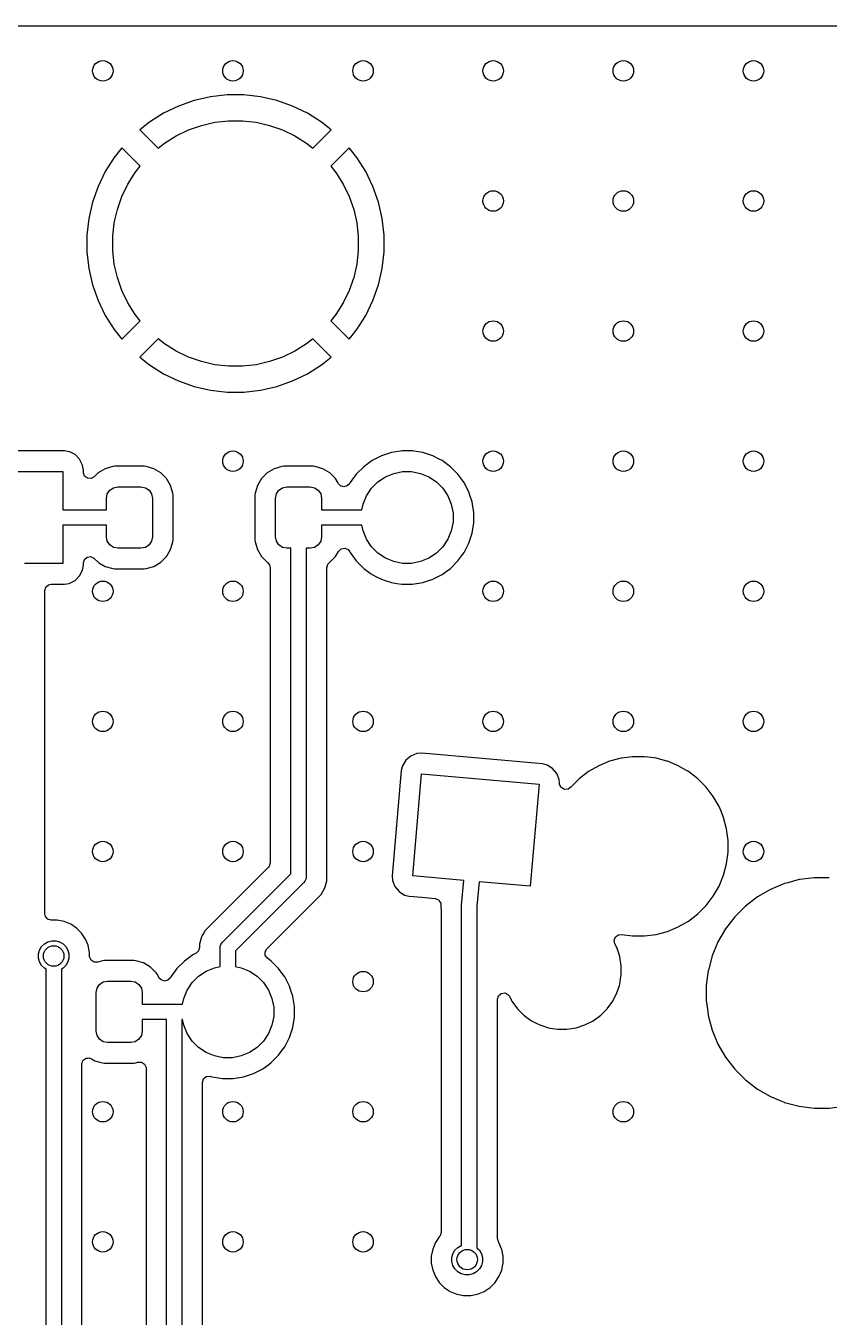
# Model space of a CAD drawing. Extents: x 2.6 to 14.2, y -9.4 to -3.8.
# Drawn here: x 4.124 to 4.741, y -4.788 to -3.796 of the extents above; entities that cross this region are included whole.
import ezdxf

# ---------------------------------------------------------------- set-up
doc = ezdxf.new("R2010")
doc.units = 0
doc.header["$MEASUREMENT"] = 0
doc.layers.add('BLACK', color=7, linetype='CONTINUOUS')

msp = doc.modelspace()

# ---------------------------------------------------------------- linework, layer by layer
at = {"layer": 'BLACK', "linetype": 'CONTINUOUS'}
for p, q in [((2.71917, -3.79592), (5.17827, -3.79592)), ((4.26605, -3.85048), (4.25354, -3.85334)), ((4.27879, -3.84905), (4.26605, -3.85048)), ((4.26605, -3.85048), (4.26605, -3.85048)), ((4.29161, -3.84905), (4.27879, -3.84905)), ((4.30436, -3.85048), (4.29161, -3.84905)), ((4.31686, -3.85334), (4.30436, -3.85048)), ((4.30436, -3.85048), (4.30436, -3.85048)), ((4.24144, -3.85757), (4.22989, -3.86314)), ((4.25354, -3.85334), (4.24144, -3.85757)), ((4.24144, -3.85757), (4.24144, -3.85757)), ((4.25354, -3.85334), (4.25354, -3.85334)), ((4.32896, -3.85757), (4.31686, -3.85334)), ((4.31686, -3.85334), (4.31686, -3.85334)), ((4.34052, -3.86314), (4.32896, -3.85757)), ((4.32896, -3.85757), (4.32896, -3.85757)), ((4.21903, -3.86996), (4.2117, -3.8758)), ((4.22989, -3.86314), (4.21903, -3.86996)), ((4.25904, -3.87243), (4.26937, -3.87007)), ((4.26937, -3.87007), (4.2799, -3.86888)), ((4.2799, -3.86888), (4.2905, -3.86888)), ((4.2905, -3.86888), (4.30103, -3.87007)), ((4.30103, -3.87007), (4.31136, -3.87243)), ((4.35137, -3.86996), (4.34052, -3.86314)), ((4.3587, -3.8758), (4.35137, -3.86996)), ((4.2117, -3.8758), (4.22581, -3.88991)), ((4.23052, -3.88616), (4.2395, -3.88052)), ((4.2395, -3.88052), (4.24904, -3.87592)), ((4.24904, -3.87592), (4.25904, -3.87243)), ((4.31136, -3.87243), (4.32136, -3.87592)), ((4.32136, -3.87592), (4.33091, -3.88052)), ((4.33091, -3.88052), (4.33988, -3.88616)), ((4.34459, -3.88991), (4.3587, -3.8758)), ((4.19778, -3.88972), (4.19194, -3.89705)), ((4.21189, -3.90383), (4.19778, -3.88972)), ((4.22581, -3.88991), (4.23052, -3.88616)), ((4.33988, -3.88616), (4.34459, -3.88991)), ((4.37262, -3.88972), (4.35851, -3.90383)), ((4.37846, -3.89705), (4.37262, -3.88972)), ((4.19194, -3.89705), (4.18512, -3.90791)), ((4.38529, -3.90791), (4.37846, -3.89705)), ((4.18512, -3.90791), (4.17955, -3.91946)), ((4.2025, -3.91751), (4.20814, -3.90854)), ((4.20814, -3.90854), (4.21189, -3.90383)), ((4.35851, -3.90383), (4.36226, -3.90854)), ((4.36226, -3.90854), (4.3679, -3.91751)), ((4.39085, -3.91946), (4.38529, -3.90791)), ((4.17955, -3.91946), (4.17532, -3.93156)), ((4.17955, -3.91946), (4.17955, -3.91946)), ((4.19791, -3.92706), (4.2025, -3.91751)), ((4.3679, -3.91751), (4.3725, -3.92706)), ((4.39508, -3.93156), (4.39085, -3.91946)), ((4.39085, -3.91946), (4.39085, -3.91946)), ((4.19441, -3.93706), (4.19791, -3.92706)), ((4.3725, -3.92706), (4.376, -3.93706)), ((4.17532, -3.93156), (4.17246, -3.94407)), ((4.17532, -3.93156), (4.17532, -3.93156)), ((4.19205, -3.94739), (4.19441, -3.93706)), ((4.376, -3.93706), (4.37835, -3.94739)), ((4.39794, -3.94407), (4.39508, -3.93156)), ((4.39508, -3.93156), (4.39508, -3.93156)), ((4.17246, -3.94407), (4.17103, -3.95681)), ((4.17246, -3.94407), (4.17246, -3.94407)), ((4.19086, -3.95792), (4.19205, -3.94739)), ((4.37835, -3.94739), (4.37954, -3.95792)), ((4.39937, -3.95681), (4.39794, -3.94407)), ((4.39794, -3.94407), (4.39794, -3.94407)), ((4.17103, -3.95681), (4.17103, -3.96963)), ((4.19086, -3.96852), (4.19086, -3.95792)), ((4.37954, -3.95792), (4.37954, -3.96852)), ((4.39937, -3.96963), (4.39937, -3.95681)), ((4.39937, -3.95681), (4.39937, -3.95681)), ((4.17103, -3.96963), (4.17246, -3.98237)), ((4.19205, -3.97905), (4.19086, -3.96852)), ((4.37954, -3.96852), (4.37835, -3.97905)), ((4.39794, -3.98237), (4.39937, -3.96963)), ((4.39937, -3.96963), (4.39937, -3.96963)), ((4.19441, -3.98938), (4.19205, -3.97905)), ((4.37835, -3.97905), (4.376, -3.98938)), ((4.17246, -3.98237), (4.17246, -3.98238)), ((4.17246, -3.98238), (4.17532, -3.99488)), ((4.19791, -3.99938), (4.19441, -3.98938)), ((4.376, -3.98938), (4.3725, -3.99938)), ((4.39508, -3.99488), (4.39794, -3.98238)), ((4.39794, -3.98238), (4.39794, -3.98237)), ((4.17532, -3.99488), (4.17532, -3.99488)), ((4.17532, -3.99488), (4.17955, -4.00698)), ((4.2025, -4.00893), (4.19791, -3.99938)), ((4.3725, -3.99938), (4.3679, -4.00893)), ((4.39085, -4.00698), (4.39508, -3.99488)), ((4.39508, -3.99488), (4.39508, -3.99488)), ((4.17955, -4.00698), (4.17955, -4.00698)), ((4.17955, -4.00698), (4.18512, -4.01853)), ((4.20814, -4.0179), (4.2025, -4.00893)), ((4.3679, -4.00893), (4.36226, -4.0179)), ((4.38529, -4.01853), (4.39085, -4.00698)), ((4.39085, -4.00698), (4.39085, -4.00698)), ((4.18512, -4.01853), (4.19194, -4.02939)), ((4.21189, -4.02261), (4.20814, -4.0179)), ((4.36226, -4.0179), (4.35851, -4.02261)), ((4.37846, -4.02939), (4.38529, -4.01853)), ((4.19194, -4.02939), (4.19778, -4.03672)), ((4.19778, -4.03672), (4.21189, -4.02261)), ((4.35851, -4.02261), (4.37262, -4.03672)), ((4.37262, -4.03672), (4.37846, -4.02939)), ((4.22581, -4.03653), (4.2117, -4.05064)), ((4.23052, -4.04028), (4.22581, -4.03653)), ((4.34459, -4.03653), (4.33988, -4.04028)), ((4.3587, -4.05064), (4.34459, -4.03653)), ((4.2395, -4.04592), (4.23052, -4.04028)), ((4.24904, -4.05052), (4.2395, -4.04592)), ((4.33091, -4.04592), (4.32136, -4.05052)), ((4.33988, -4.04028), (4.33091, -4.04592)), ((4.2117, -4.05064), (4.21903, -4.05648)), ((4.21903, -4.05648), (4.22989, -4.06331)), ((4.25904, -4.05402), (4.24904, -4.05052)), ((4.26937, -4.05637), (4.25904, -4.05402)), ((4.2799, -4.05756), (4.26937, -4.05637)), ((4.2905, -4.05756), (4.2799, -4.05756)), ((4.30103, -4.05637), (4.2905, -4.05756)), ((4.31136, -4.05402), (4.30103, -4.05637)), ((4.32136, -4.05052), (4.31136, -4.05402)), ((4.34052, -4.06331), (4.35137, -4.05648)), ((4.35137, -4.05648), (4.3587, -4.05064)), ((4.22989, -4.06331), (4.24144, -4.06887)), ((4.24144, -4.06887), (4.24144, -4.06887)), ((4.24144, -4.06887), (4.25354, -4.0731)), ((4.31686, -4.0731), (4.32896, -4.06887)), ((4.32896, -4.06887), (4.34052, -4.06331)), ((4.32896, -4.06887), (4.32896, -4.06887)), ((4.25354, -4.0731), (4.25354, -4.0731)), ((4.25354, -4.0731), (4.26605, -4.07596)), ((4.26605, -4.07596), (4.26605, -4.07596)), ((4.26605, -4.07596), (4.27879, -4.07739)), ((4.27879, -4.07739), (4.27879, -4.07739)), ((4.27879, -4.07739), (4.29161, -4.07739)), ((4.29161, -4.07739), (4.30436, -4.07596)), ((4.29161, -4.07739), (4.29161, -4.07739)), ((4.30436, -4.07596), (4.31686, -4.0731)), ((4.30436, -4.07596), (4.30436, -4.07596)), ((4.31686, -4.0731), (4.31686, -4.0731)), ((4.15376, -4.12265), (4.08042, -4.12265)), ((4.15746, -4.12323), (4.15376, -4.12265)), ((4.1579, -4.12346), (4.15746, -4.12323)), ((4.16191, -4.1255), (4.1579, -4.12346)), ((4.16544, -4.12903), (4.16191, -4.1255)), ((4.16191, -4.1255), (4.16191, -4.1255)), ((4.16191, -4.1255), (4.16191, -4.1255)), ((4.39744, -4.1264), (4.39026, -4.13006)), ((4.4051, -4.12391), (4.39744, -4.1264)), ((4.4121, -4.1228), (4.4051, -4.12391)), ((4.41306, -4.12265), (4.4121, -4.1228)), ((4.42112, -4.12265), (4.41306, -4.12265)), ((4.42211, -4.12281), (4.42112, -4.12265)), ((4.42908, -4.12391), (4.42211, -4.12281)), ((4.43675, -4.1264), (4.42908, -4.12391)), ((4.44168, -4.12892), (4.43675, -4.1264)), ((4.44393, -4.13006), (4.44168, -4.12892)), ((4.08166, -4.13842), (4.15252, -4.13842)), ((4.15252, -4.13842), (4.15252, -4.16794)), ((4.16771, -4.13348), (4.16544, -4.12903)), ((4.16544, -4.12903), (4.16544, -4.12903)), ((4.16544, -4.12903), (4.16544, -4.12903)), ((4.16815, -4.13631), (4.16771, -4.13348)), ((4.16829, -4.13718), (4.16815, -4.13631)), ((4.16829, -4.13903), (4.16829, -4.13718)), ((4.18499, -4.13631), (4.17963, -4.13947)), ((4.19096, -4.13457), (4.18499, -4.13631)), ((4.18499, -4.13631), (4.18499, -4.13631)), ((4.19236, -4.13446), (4.19096, -4.13457)), ((4.21505, -4.13446), (4.19236, -4.13446)), ((4.19236, -4.13446), (4.19236, -4.13446)), ((4.21645, -4.13457), (4.21505, -4.13446)), ((4.22242, -4.13631), (4.21645, -4.13457)), ((4.21645, -4.13457), (4.21645, -4.13457)), ((4.22778, -4.13947), (4.22242, -4.13631)), ((4.22242, -4.13631), (4.22242, -4.13631)), ((4.31491, -4.13631), (4.30955, -4.13947)), ((4.32088, -4.13457), (4.31491, -4.13631)), ((4.31491, -4.13631), (4.31491, -4.13631)), ((4.32228, -4.13446), (4.32088, -4.13457)), ((4.34497, -4.13446), (4.32228, -4.13446)), ((4.32228, -4.13446), (4.32228, -4.13446)), ((4.34637, -4.13457), (4.34497, -4.13446)), ((4.35234, -4.13631), (4.34637, -4.13457)), ((4.34637, -4.13457), (4.34637, -4.13457)), ((4.3577, -4.13947), (4.35234, -4.13631)), ((4.35234, -4.13631), (4.35234, -4.13631)), ((4.38374, -4.1348), (4.37804, -4.1405)), ((4.39026, -4.13006), (4.38374, -4.1348)), ((4.4068, -4.13994), (4.41362, -4.13859)), ((4.41362, -4.13859), (4.42056, -4.13859)), ((4.42056, -4.13859), (4.42738, -4.13994)), ((4.45045, -4.1348), (4.44393, -4.13006)), ((4.44393, -4.13006), (4.44393, -4.13006)), ((4.44393, -4.13006), (4.44393, -4.13006)), ((4.45614, -4.1405), (4.45045, -4.1348)), ((4.1683, -4.13938), (4.16829, -4.13903)), ((4.16927, -4.14196), (4.1683, -4.13938)), ((4.17147, -4.1436), (4.16927, -4.14196)), ((4.17421, -4.1438), (4.17147, -4.1436)), ((4.17663, -4.14248), (4.17421, -4.1438)), ((4.17963, -4.13947), (4.17663, -4.14248)), ((4.17963, -4.13947), (4.17963, -4.13947)), ((4.23218, -4.14387), (4.22778, -4.13947)), ((4.22778, -4.13947), (4.22778, -4.13947)), ((4.23534, -4.14923), (4.23218, -4.14387)), ((4.23218, -4.14387), (4.23218, -4.14387)), ((4.23218, -4.14387), (4.23218, -4.14387)), ((4.30515, -4.14387), (4.30199, -4.14923)), ((4.30955, -4.13947), (4.30515, -4.14387)), ((4.30515, -4.14387), (4.30515, -4.14387)), ((4.30955, -4.13947), (4.30955, -4.13947)), ((4.3621, -4.14387), (4.3577, -4.13947)), ((4.3577, -4.13947), (4.3577, -4.13947)), ((4.36396, -4.14702), (4.3621, -4.14387)), ((4.3621, -4.14387), (4.3621, -4.14387)), ((4.3621, -4.14387), (4.3621, -4.14387)), ((4.36445, -4.14786), (4.36396, -4.14702)), ((4.36584, -4.14936), (4.36445, -4.14786)), ((4.37301, -4.14759), (4.37112, -4.14959)), ((4.3733, -4.14702), (4.37301, -4.14759)), ((4.37804, -4.1405), (4.3733, -4.14702)), ((4.3897, -4.15137), (4.39461, -4.14646)), ((4.39461, -4.14646), (4.40039, -4.1426)), ((4.40039, -4.1426), (4.4068, -4.13994)), ((4.42738, -4.13994), (4.43379, -4.1426)), ((4.43379, -4.1426), (4.43957, -4.14646)), ((4.43957, -4.14646), (4.44448, -4.15137)), ((4.45987, -4.14562), (4.45614, -4.1405)), ((4.46088, -4.14702), (4.45987, -4.14562)), ((4.46306, -4.1513), (4.46088, -4.14702)), ((4.18599, -4.15909), (4.18666, -4.1557)), ((4.18666, -4.1557), (4.18858, -4.15282)), ((4.18858, -4.15282), (4.19146, -4.1509)), ((4.19146, -4.1509), (4.19485, -4.15023)), ((4.19485, -4.15023), (4.21256, -4.15023)), ((4.21256, -4.15023), (4.21595, -4.1509)), ((4.21595, -4.1509), (4.21883, -4.15282)), ((4.21883, -4.15282), (4.22075, -4.1557)), ((4.22075, -4.1557), (4.22142, -4.15909)), ((4.23708, -4.1552), (4.23534, -4.14923)), ((4.23719, -4.1566), (4.23708, -4.1552)), ((4.23719, -4.1911), (4.23719, -4.1566)), ((4.30025, -4.1552), (4.30014, -4.1566)), ((4.30014, -4.1566), (4.30014, -4.1911)), ((4.30199, -4.14923), (4.30025, -4.1552)), ((4.30025, -4.1552), (4.30025, -4.1552)), ((4.30199, -4.14923), (4.30199, -4.14923)), ((4.31591, -4.15909), (4.31658, -4.1557)), ((4.31658, -4.1557), (4.3185, -4.15282)), ((4.3185, -4.15282), (4.32138, -4.1509)), ((4.32138, -4.1509), (4.32477, -4.15023)), ((4.32477, -4.15023), (4.34248, -4.15023)), ((4.34248, -4.15023), (4.34587, -4.1509)), ((4.34587, -4.1509), (4.34875, -4.15282)), ((4.34875, -4.15282), (4.35067, -4.1557)), ((4.35067, -4.1557), (4.35134, -4.15909)), ((4.36845, -4.15025), (4.36584, -4.14936)), ((4.37112, -4.14959), (4.36845, -4.15025)), ((4.38318, -4.16356), (4.38584, -4.15715)), ((4.38584, -4.15715), (4.3897, -4.15137)), ((4.44448, -4.15137), (4.44834, -4.15715)), ((4.44834, -4.15715), (4.451, -4.16356)), ((4.46454, -4.1542), (4.46306, -4.1513)), ((4.46532, -4.1566), (4.46454, -4.1542)), ((4.46454, -4.1542), (4.46454, -4.1542)), ((4.46454, -4.1542), (4.46454, -4.1542)), ((4.46703, -4.16186), (4.46532, -4.1566)), ((4.15252, -4.16794), (4.18599, -4.16794)), ((4.18599, -4.16794), (4.18599, -4.15909)), ((4.22142, -4.15909), (4.22142, -4.18861)), ((4.31591, -4.18861), (4.31591, -4.15909)), ((4.35134, -4.15909), (4.35134, -4.16794)), ((4.35134, -4.16794), (4.38231, -4.16794)), ((4.38231, -4.16794), (4.38318, -4.16356)), ((4.451, -4.16356), (4.45235, -4.17038)), ((4.46757, -4.16529), (4.46703, -4.16186)), ((4.46829, -4.16982), (4.46757, -4.16529)), ((4.45235, -4.17732), (4.451, -4.18414)), ((4.45235, -4.17038), (4.45235, -4.17732)), ((4.46703, -4.18584), (4.46829, -4.17788)), ((4.46829, -4.17788), (4.46829, -4.16982)), ((4.15646, -4.17976), (4.15252, -4.17976)), ((4.15252, -4.17976), (4.15252, -4.20928)), ((4.18599, -4.17976), (4.15646, -4.17976)), ((4.18599, -4.18861), (4.18599, -4.17976)), ((4.37595, -4.17976), (4.35134, -4.17976)), ((4.35134, -4.17976), (4.35134, -4.18861)), ((4.38231, -4.17976), (4.37595, -4.17976)), ((4.38318, -4.18414), (4.38231, -4.17976)), ((4.38584, -4.19055), (4.38318, -4.18414)), ((4.451, -4.18414), (4.44834, -4.19055)), ((4.46454, -4.1935), (4.46703, -4.18584)), ((4.18666, -4.192), (4.18599, -4.18861)), ((4.18858, -4.19488), (4.18666, -4.192)), ((4.19146, -4.1968), (4.18858, -4.19488)), ((4.19485, -4.19747), (4.19146, -4.1968)), ((4.21256, -4.19747), (4.19485, -4.19747)), ((4.21595, -4.1968), (4.21256, -4.19747)), ((4.21883, -4.19488), (4.21595, -4.1968)), ((4.22075, -4.192), (4.21883, -4.19488)), ((4.22142, -4.18861), (4.22075, -4.192)), ((4.23534, -4.19847), (4.23708, -4.1925)), ((4.23708, -4.1925), (4.23719, -4.1911)), ((4.30014, -4.1911), (4.30014, -4.1911)), ((4.30014, -4.1911), (4.30025, -4.1925)), ((4.30025, -4.1925), (4.30199, -4.19847)), ((4.31658, -4.192), (4.31591, -4.18861)), ((4.3185, -4.19488), (4.31658, -4.192)), ((4.32138, -4.1968), (4.3185, -4.19488)), ((4.32477, -4.19747), (4.32138, -4.1968)), ((4.32772, -4.19747), (4.32477, -4.19747)), ((4.32772, -4.44772), (4.32772, -4.19747)), ((4.34248, -4.19747), (4.33953, -4.19747)), ((4.33953, -4.19747), (4.33953, -4.45016)), ((4.34587, -4.1968), (4.34248, -4.19747)), ((4.34875, -4.19488), (4.34587, -4.1968)), ((4.35067, -4.192), (4.34875, -4.19488)), ((4.35134, -4.18861), (4.35067, -4.192)), ((4.36445, -4.19984), (4.36647, -4.19796)), ((4.36647, -4.19796), (4.36917, -4.19747)), ((4.36917, -4.19747), (4.37171, -4.19852)), ((4.3897, -4.19633), (4.38584, -4.19055)), ((4.39461, -4.20124), (4.3897, -4.19633)), ((4.44448, -4.19633), (4.43957, -4.20124)), ((4.44834, -4.19055), (4.44448, -4.19633)), ((4.46088, -4.20069), (4.46454, -4.1935)), ((4.16829, -4.20867), (4.16907, -4.20603)), ((4.16907, -4.20603), (4.17115, -4.20423)), ((4.17115, -4.20423), (4.17387, -4.20384)), ((4.17387, -4.20384), (4.17637, -4.20498)), ((4.17637, -4.20498), (4.17663, -4.20522)), ((4.17663, -4.20522), (4.17963, -4.20823)), ((4.17963, -4.20823), (4.17963, -4.20823)), ((4.17963, -4.20823), (4.18019, -4.20856)), ((4.22242, -4.21139), (4.22778, -4.20823)), ((4.22778, -4.20823), (4.23218, -4.20383)), ((4.23218, -4.20383), (4.23534, -4.19847)), ((4.30199, -4.19847), (4.30199, -4.19847)), ((4.30199, -4.19847), (4.30515, -4.20383)), ((4.30515, -4.20383), (4.30515, -4.20383)), ((4.30515, -4.20383), (4.30955, -4.20823)), ((4.30955, -4.20823), (4.30955, -4.20823)), ((4.30955, -4.20823), (4.30956, -4.20823)), ((4.30956, -4.20823), (4.30956, -4.20823)), ((4.30956, -4.20823), (4.3098, -4.20842)), ((4.35745, -4.20842), (4.3577, -4.20823)), ((4.3577, -4.20823), (4.3621, -4.20383)), ((4.3577, -4.20823), (4.3577, -4.20823)), ((4.3577, -4.20823), (4.3577, -4.20823)), ((4.3577, -4.20823), (4.3577, -4.20823)), ((4.3621, -4.20383), (4.36445, -4.19984)), ((4.37171, -4.19852), (4.37301, -4.20011)), ((4.37301, -4.20011), (4.3733, -4.20069)), ((4.3733, -4.20069), (4.37804, -4.20721)), ((4.37804, -4.20721), (4.38374, -4.2129)), ((4.40039, -4.2051), (4.39461, -4.20124)), ((4.4068, -4.20776), (4.40039, -4.2051)), ((4.41362, -4.20911), (4.4068, -4.20776)), ((4.42738, -4.20776), (4.42056, -4.20911)), ((4.43379, -4.2051), (4.42738, -4.20776)), ((4.43957, -4.20124), (4.43379, -4.2051)), ((4.45045, -4.2129), (4.45614, -4.20721)), ((4.45614, -4.20721), (4.45919, -4.20301)), ((4.45614, -4.20721), (4.45614, -4.20721)), ((4.45614, -4.20721), (4.45614, -4.20721)), ((4.45919, -4.20301), (4.46088, -4.20069)), ((4.15252, -4.20928), (4.123, -4.20928)), ((4.16544, -4.21867), (4.16771, -4.21422)), ((4.16771, -4.21422), (4.16829, -4.21052)), ((4.16771, -4.21422), (4.16771, -4.21422)), ((4.16771, -4.21422), (4.16771, -4.21422)), ((4.16829, -4.21052), (4.16829, -4.20867)), ((4.18019, -4.20856), (4.18499, -4.21139)), ((4.18499, -4.21139), (4.19096, -4.21313)), ((4.19096, -4.21313), (4.19236, -4.21324)), ((4.19236, -4.21324), (4.21505, -4.21324)), ((4.21505, -4.21324), (4.21645, -4.21313)), ((4.21645, -4.21313), (4.22242, -4.21139)), ((4.3098, -4.20842), (4.30977, -4.20845)), ((4.30977, -4.20845), (4.31143, -4.21024)), ((4.31143, -4.21024), (4.31195, -4.21243)), ((4.31195, -4.21243), (4.31195, -4.43916)), ((4.3553, -4.21243), (4.35607, -4.20979)), ((4.3553, -4.34422), (4.3553, -4.21243)), ((4.35607, -4.20979), (4.35747, -4.20844)), ((4.35747, -4.20844), (4.35745, -4.20842)), ((4.38374, -4.2129), (4.3887, -4.21651)), ((4.3887, -4.21651), (4.39026, -4.21764)), ((4.39026, -4.21764), (4.39357, -4.21933)), ((4.42056, -4.20911), (4.41362, -4.20911)), ((4.43674, -4.2213), (4.44393, -4.21764)), ((4.44393, -4.21764), (4.44781, -4.21482)), ((4.44781, -4.21482), (4.45045, -4.2129)), ((4.45045, -4.2129), (4.45045, -4.2129)), ((4.45045, -4.2129), (4.45045, -4.2129)), ((4.13876, -4.22993), (4.13954, -4.22729)), ((4.13954, -4.22729), (4.14162, -4.22549)), ((4.14162, -4.22549), (4.14365, -4.22505)), ((4.14365, -4.22505), (4.15376, -4.22505)), ((4.15376, -4.22505), (4.15746, -4.22447)), ((4.15376, -4.22505), (4.15376, -4.22505)), ((4.15746, -4.22447), (4.16191, -4.2222)), ((4.16191, -4.2222), (4.16544, -4.21867)), ((4.39357, -4.21933), (4.39744, -4.2213)), ((4.39744, -4.2213), (4.39744, -4.2213)), ((4.39744, -4.2213), (4.39744, -4.2213)), ((4.39744, -4.2213), (4.4002, -4.2222)), ((4.4002, -4.2222), (4.4051, -4.22379)), ((4.4051, -4.22379), (4.40908, -4.22442)), ((4.40908, -4.22442), (4.41306, -4.22505)), ((4.41306, -4.22505), (4.41306, -4.22505)), ((4.41306, -4.22505), (4.42112, -4.22505)), ((4.42112, -4.22505), (4.42908, -4.22379)), ((4.42112, -4.22505), (4.42112, -4.22505)), ((4.42908, -4.22379), (4.43674, -4.2213)), ((4.13876, -4.47839), (4.13876, -4.22993)), ((4.3553, -4.44919), (4.3553, -4.34422)), ((4.41998, -4.3572), (4.41615, -4.36041)), ((4.42461, -4.35533), (4.41998, -4.3572)), ((4.42834, -4.35507), (4.42461, -4.35533)), ((4.52102, -4.36318), (4.42834, -4.35507)), ((4.41351, -4.36465), (4.4126, -4.36828)), ((4.41615, -4.36041), (4.41351, -4.36465)), ((4.41351, -4.36465), (4.41351, -4.36465)), ((4.52282, -4.36363), (4.52102, -4.36318)), ((4.52102, -4.36318), (4.52102, -4.36318)), ((4.52102, -4.36318), (4.52102, -4.36318)), ((4.52102, -4.36318), (4.52102, -4.36318)), ((4.52465, -4.36408), (4.52282, -4.36363)), ((4.52888, -4.36673), (4.52465, -4.36408)), ((4.52465, -4.36408), (4.52465, -4.36408)), ((4.53209, -4.37056), (4.52888, -4.36673)), ((4.5643, -4.36462), (4.55648, -4.36914)), ((4.57265, -4.36117), (4.5643, -4.36462)), ((4.5643, -4.36462), (4.5643, -4.36462)), ((4.57937, -4.35937), (4.57265, -4.36117)), ((4.58138, -4.35883), (4.57937, -4.35937)), ((4.58199, -4.35875), (4.58138, -4.35883)), ((4.59033, -4.35765), (4.58199, -4.35875)), ((4.59937, -4.35765), (4.59033, -4.35765)), ((4.59033, -4.35765), (4.59033, -4.35765)), ((4.60683, -4.35863), (4.59937, -4.35765)), ((4.59937, -4.35765), (4.59937, -4.35765)), ((4.60832, -4.35883), (4.60683, -4.35863)), ((4.61666, -4.36106), (4.60832, -4.35883)), ((4.61705, -4.36117), (4.61666, -4.36106)), ((4.6254, -4.36462), (4.61705, -4.36117)), ((4.62723, -4.36569), (4.6254, -4.36462)), ((4.6254, -4.36462), (4.6254, -4.36462)), ((4.63184, -4.36835), (4.62723, -4.36569)), ((4.4126, -4.36828), (4.40552, -4.44919)), ((4.4126, -4.36828), (4.4126, -4.36828)), ((4.42134, -4.44933), (4.4282, -4.37089)), ((4.4282, -4.37089), (4.51841, -4.37878)), ((4.53396, -4.37519), (4.53209, -4.37056)), ((4.53419, -4.37839), (4.53396, -4.37519)), ((4.54931, -4.37464), (4.54292, -4.38103)), ((4.55648, -4.36914), (4.54931, -4.37464)), ((4.63322, -4.36914), (4.63184, -4.36835)), ((4.64039, -4.37464), (4.63322, -4.36914)), ((4.64677, -4.38103), (4.64039, -4.37464)), ((4.64039, -4.37464), (4.64039, -4.37464)), ((4.51841, -4.37878), (4.51155, -4.45722)), ((4.53427, -4.37903), (4.53419, -4.37839)), ((4.53556, -4.38146), (4.53427, -4.37903)), ((4.53796, -4.38281), (4.53556, -4.38146)), ((4.54071, -4.38264), (4.53796, -4.38281)), ((4.54279, -4.38112), (4.54071, -4.38264)), ((4.54281, -4.38114), (4.54279, -4.38112)), ((4.54282, -4.38115), (4.54281, -4.38114)), ((4.54281, -4.38114), (4.54281, -4.38114)), ((4.54281, -4.38114), (4.54281, -4.38114)), ((4.54292, -4.38103), (4.54282, -4.38115)), ((4.64678, -4.38103), (4.64677, -4.38103)), ((4.64752, -4.38201), (4.64678, -4.38103)), ((4.64678, -4.38103), (4.64678, -4.38103)), ((4.65227, -4.3882), (4.64752, -4.38201)), ((4.65679, -4.39602), (4.65227, -4.3882)), ((4.65227, -4.3882), (4.65227, -4.3882)), ((4.65227, -4.3882), (4.65227, -4.3882)), ((4.65828, -4.39962), (4.65679, -4.39602)), ((4.65679, -4.39602), (4.65679, -4.39602)), ((4.65679, -4.39602), (4.65679, -4.39602)), ((4.66025, -4.40437), (4.65828, -4.39962)), ((4.66259, -4.41309), (4.66025, -4.40437)), ((4.66377, -4.42205), (4.66259, -4.41309)), ((4.66377, -4.43108), (4.66377, -4.42205)), ((4.66259, -4.44004), (4.66377, -4.43108)), ((4.31052, -4.44261), (4.26195, -4.49118)), ((4.31118, -4.4418), (4.31052, -4.44261)), ((4.31195, -4.43916), (4.31118, -4.4418)), ((4.66025, -4.44877), (4.66259, -4.44004)), ((4.27512, -4.50032), (4.32772, -4.44772)), ((4.3378, -4.45434), (4.2852, -4.50694)), ((4.33854, -4.45344), (4.3378, -4.45434)), ((4.33942, -4.45131), (4.33854, -4.45344)), ((4.33953, -4.45016), (4.33942, -4.45131)), ((4.35407, -4.4576), (4.3553, -4.45301)), ((4.3553, -4.45301), (4.3553, -4.44919)), ((4.40552, -4.44919), (4.40578, -4.45292)), ((4.40578, -4.45292), (4.40763, -4.4575)), ((4.46056, -4.45276), (4.42134, -4.44933)), ((4.4589, -4.47171), (4.46056, -4.45276)), ((4.47232, -4.45379), (4.47069, -4.47248)), ((4.51155, -4.45722), (4.47232, -4.45379)), ((4.65679, -4.45711), (4.66025, -4.44877)), ((4.70702, -4.45518), (4.69629, -4.45962)), ((4.70956, -4.4545), (4.70702, -4.45518)), ((4.70702, -4.45518), (4.70702, -4.45518)), ((4.71824, -4.45217), (4.70956, -4.4545)), ((4.71879, -4.4521), (4.71824, -4.45217)), ((4.72976, -4.45066), (4.71879, -4.4521)), ((4.74137, -4.45066), (4.72976, -4.45066)), ((4.72976, -4.45066), (4.72976, -4.45066)), ((4.74137, -4.45066), (4.74137, -4.45066)), ((4.3092, -4.50524), (4.35097, -4.46347)), ((4.35097, -4.46347), (4.35382, -4.45853)), ((4.35382, -4.45853), (4.35407, -4.4576)), ((4.40763, -4.4575), (4.40766, -4.45755)), ((4.40766, -4.45755), (4.41087, -4.46137)), ((4.41087, -4.46137), (4.4151, -4.46402)), ((4.4151, -4.46402), (4.41873, -4.46493)), ((4.41873, -4.46493), (4.41873, -4.46493)), ((4.41873, -4.46493), (4.41873, -4.46493)), ((4.41873, -4.46493), (4.41873, -4.46493)), ((4.41873, -4.46493), (4.42825, -4.46576)), ((4.42825, -4.46576), (4.43861, -4.46667)), ((4.64678, -4.4721), (4.65227, -4.46494)), ((4.65227, -4.46494), (4.65679, -4.45711)), ((4.68623, -4.46543), (4.67702, -4.4725)), ((4.69629, -4.45962), (4.68623, -4.46543)), ((4.69629, -4.45962), (4.69629, -4.45962)), ((4.43861, -4.46667), (4.43871, -4.4667)), ((4.43871, -4.4667), (4.43882, -4.46669)), ((4.43882, -4.46669), (4.43998, -4.4672)), ((4.43998, -4.4672), (4.44117, -4.46767)), ((4.44117, -4.46767), (4.44124, -4.46775)), ((4.44124, -4.46775), (4.44133, -4.4678)), ((4.44133, -4.4678), (4.44204, -4.46886)), ((4.44204, -4.46886), (4.44279, -4.4699)), ((4.44279, -4.4699), (4.44281, -4.47003)), ((4.44281, -4.47003), (4.44285, -4.47009)), ((4.44285, -4.47009), (4.4429, -4.4705)), ((4.4429, -4.4705), (4.44307, -4.47146)), ((4.44307, -4.47171), (4.44294, -4.47317)), ((4.44294, -4.47317), (4.4431, -4.47408)), ((4.44307, -4.47146), (4.44307, -4.47171)), ((4.4431, -4.47408), (4.44311, -4.47448)), ((4.44311, -4.47448), (4.44311, -4.47449)), ((4.44311, -4.47449), (4.44311, -4.47454)), ((4.44311, -4.47454), (4.44311, -4.72328)), ((4.45888, -4.47222), (4.4589, -4.47196)), ((4.45888, -4.73323), (4.45888, -4.47222)), ((4.4589, -4.47196), (4.4589, -4.47171)), ((4.47069, -4.47248), (4.47069, -4.73509)), ((4.64039, -4.47849), (4.64677, -4.47211)), ((4.64677, -4.47211), (4.64678, -4.4721)), ((4.64678, -4.4721), (4.64678, -4.4721)), ((4.67702, -4.4725), (4.66881, -4.48071)), ((4.67702, -4.4725), (4.67702, -4.4725)), ((4.1392, -4.48042), (4.13876, -4.47839)), ((4.14101, -4.4825), (4.1392, -4.48042)), ((4.14365, -4.48328), (4.14101, -4.4825)), ((4.14822, -4.48328), (4.14365, -4.48328)), ((4.15354, -4.48434), (4.14822, -4.48328)), ((4.14822, -4.48328), (4.14822, -4.48328)), ((4.15856, -4.48641), (4.15354, -4.48434)), ((4.15354, -4.48434), (4.15354, -4.48434)), ((4.6254, -4.48851), (4.63322, -4.48399)), ((4.63322, -4.48399), (4.64039, -4.47849)), ((4.64039, -4.47849), (4.64039, -4.47849)), ((4.64039, -4.47849), (4.64039, -4.47849)), ((4.66881, -4.48071), (4.66173, -4.48993)), ((4.66881, -4.48071), (4.66881, -4.48071)), ((4.16308, -4.48943), (4.15856, -4.48641)), ((4.15856, -4.48641), (4.15856, -4.48641)), ((4.16692, -4.49327), (4.16308, -4.48943)), ((4.16308, -4.48943), (4.16308, -4.48943)), ((4.16994, -4.49779), (4.16692, -4.49327)), ((4.16692, -4.49327), (4.16692, -4.49327)), ((4.2591, -4.49613), (4.25762, -4.50164)), ((4.25967, -4.49514), (4.2591, -4.49613)), ((4.26089, -4.49303), (4.25967, -4.49514)), ((4.26195, -4.49118), (4.26089, -4.49303)), ((4.26195, -4.49118), (4.26195, -4.49118)), ((4.57625, -4.49871), (4.57728, -4.49616)), ((4.57728, -4.49616), (4.57953, -4.49457)), ((4.57953, -4.49457), (4.58174, -4.49435)), ((4.58174, -4.49435), (4.59033, -4.49548)), ((4.59033, -4.49548), (4.59033, -4.49548)), ((4.59033, -4.49548), (4.59937, -4.49548)), ((4.59937, -4.49548), (4.60832, -4.49431)), ((4.59937, -4.49548), (4.59937, -4.49548)), ((4.60832, -4.49431), (4.61705, -4.49197)), ((4.61705, -4.49197), (4.6254, -4.48851)), ((4.66173, -4.48993), (4.65593, -4.49999)), ((4.13459, -4.50633), (4.13613, -4.50366)), ((4.13613, -4.50366), (4.13831, -4.50148)), ((4.13831, -4.50148), (4.14098, -4.49994)), ((4.14098, -4.49994), (4.14396, -4.49914)), ((4.14396, -4.49914), (4.14704, -4.49914)), ((4.14704, -4.49914), (4.15002, -4.49994)), ((4.15002, -4.49994), (4.15269, -4.50148)), ((4.15269, -4.50148), (4.15487, -4.50366)), ((4.15487, -4.50366), (4.15641, -4.50633)), ((4.17192, -4.50257), (4.16994, -4.49779)), ((4.16994, -4.49779), (4.16994, -4.49779)), ((4.17202, -4.50281), (4.17192, -4.50257)), ((4.17308, -4.50814), (4.17202, -4.50281)), ((4.17202, -4.50281), (4.17202, -4.50281)), ((4.17202, -4.50281), (4.17202, -4.50281)), ((4.25762, -4.50436), (4.25685, -4.507)), ((4.25762, -4.50164), (4.25762, -4.50164)), ((4.25762, -4.50164), (4.25762, -4.50436)), ((4.27339, -4.50449), (4.2735, -4.50334)), ((4.27339, -4.51899), (4.27339, -4.50449)), ((4.2735, -4.50334), (4.27402, -4.50208)), ((4.27402, -4.50208), (4.27438, -4.50121)), ((4.27438, -4.50121), (4.27512, -4.50032)), ((4.30787, -4.50772), (4.30915, -4.50528)), ((4.30915, -4.50528), (4.3092, -4.50524)), ((4.57676, -4.50141), (4.57625, -4.49871)), ((4.5783, -4.50444), (4.57676, -4.50141)), ((4.57878, -4.50592), (4.5783, -4.50444)), ((4.5783, -4.50444), (4.5783, -4.50444)), ((4.5805, -4.51122), (4.57878, -4.50592)), ((4.65593, -4.49999), (4.65148, -4.51072)), ((4.65593, -4.49999), (4.65593, -4.49999)), ((4.13379, -4.50931), (4.13459, -4.50633)), ((4.13379, -4.5124), (4.13379, -4.50931)), ((4.13459, -4.51537), (4.13379, -4.5124)), ((4.13613, -4.51804), (4.13459, -4.51537)), ((4.15641, -4.51537), (4.15487, -4.51804)), ((4.15641, -4.50633), (4.15721, -4.50931)), ((4.15721, -4.5124), (4.15641, -4.51537)), ((4.15721, -4.50931), (4.15721, -4.5124)), ((4.17308, -4.5109), (4.17308, -4.50814)), ((4.17313, -4.51158), (4.17308, -4.5109)), ((4.17426, -4.51408), (4.17313, -4.51158)), ((4.17657, -4.51558), (4.17426, -4.51408)), ((4.17932, -4.51559), (4.17657, -4.51558)), ((4.18309, -4.51449), (4.17932, -4.51559)), ((4.18449, -4.51438), (4.18309, -4.51449)), ((4.20718, -4.51438), (4.18449, -4.51438)), ((4.18449, -4.51438), (4.18449, -4.51438)), ((4.20857, -4.51449), (4.20718, -4.51438)), ((4.21455, -4.51623), (4.20857, -4.51449)), ((4.20857, -4.51449), (4.20857, -4.51449)), ((4.24594, -4.51472), (4.24024, -4.52042)), ((4.25246, -4.50998), (4.24594, -4.51472)), ((4.25496, -4.50871), (4.25246, -4.50998)), ((4.25685, -4.507), (4.25496, -4.50871)), ((4.2852, -4.50694), (4.2852, -4.51899)), ((4.30811, -4.51046), (4.30787, -4.50772)), ((4.30979, -4.51264), (4.30811, -4.51046)), ((4.31265, -4.51472), (4.30979, -4.51264)), ((4.31835, -4.52042), (4.31265, -4.51472)), ((4.58085, -4.51344), (4.5805, -4.51122)), ((4.58162, -4.51826), (4.58085, -4.51344)), ((4.65148, -4.51072), (4.64854, -4.52172)), ((4.65148, -4.51072), (4.65148, -4.51072)), ((4.13831, -4.52022), (4.13613, -4.51804)), ((4.13959, -4.52097), (4.13831, -4.52022)), ((4.13959, -5.30712), (4.13959, -4.52097)), ((4.15269, -4.52022), (4.15141, -4.52097)), ((4.15141, -4.52097), (4.15141, -5.30956)), ((4.15487, -4.51804), (4.15269, -4.52022)), ((4.2199, -4.51939), (4.21455, -4.51623)), ((4.21455, -4.51623), (4.21455, -4.51623)), ((4.2199, -4.5194), (4.2199, -4.51939)), ((4.2243, -4.52379), (4.2199, -4.5194)), ((4.22495, -4.52489), (4.2243, -4.52379)), ((4.2243, -4.52379), (4.2243, -4.52379)), ((4.22664, -4.52775), (4.22495, -4.52489)), ((4.24024, -4.52042), (4.2355, -4.52694)), ((4.25682, -4.52638), (4.26259, -4.52252)), ((4.26259, -4.52252), (4.26901, -4.51986)), ((4.26901, -4.51986), (4.27339, -4.51899)), ((4.2852, -4.51899), (4.28958, -4.51986)), ((4.28958, -4.51986), (4.296, -4.52252)), ((4.296, -4.52252), (4.30177, -4.52638)), ((4.32264, -4.52632), (4.31835, -4.52042)), ((4.58114, -4.52843), (4.58162, -4.52539)), ((4.58162, -4.52539), (4.58162, -4.51826)), ((4.64848, -4.52194), (4.64696, -4.53345)), ((4.64854, -4.52172), (4.64848, -4.52194)), ((4.64848, -4.52194), (4.64848, -4.52194)), ((4.17811, -4.53901), (4.17879, -4.53562)), ((4.17879, -4.53562), (4.18071, -4.53274)), ((4.18071, -4.53274), (4.18358, -4.53082)), ((4.18358, -4.53082), (4.18697, -4.53015)), ((4.18697, -4.53015), (4.20469, -4.53015)), ((4.20469, -4.53015), (4.20808, -4.53082)), ((4.20808, -4.53082), (4.21095, -4.53274)), ((4.21095, -4.53274), (4.21287, -4.53562)), ((4.21287, -4.53562), (4.21355, -4.53901)), ((4.22666, -4.52778), (4.22664, -4.52775)), ((4.22805, -4.52929), (4.22666, -4.52778)), ((4.23065, -4.53017), (4.22805, -4.52929)), ((4.23332, -4.52951), (4.23065, -4.53017)), ((4.23521, -4.52751), (4.23332, -4.52951)), ((4.2355, -4.52694), (4.23521, -4.52751)), ((4.24805, -4.53707), (4.25191, -4.53129)), ((4.25191, -4.53129), (4.25682, -4.52638)), ((4.30177, -4.52638), (4.30669, -4.53129)), ((4.30669, -4.53129), (4.31054, -4.53707)), ((4.32309, -4.52694), (4.32264, -4.52632)), ((4.32515, -4.53099), (4.32309, -4.52694)), ((4.32674, -4.53412), (4.32515, -4.53099)), ((4.3278, -4.53737), (4.32674, -4.53412)), ((4.32674, -4.53412), (4.32674, -4.53412)), ((4.32674, -4.53412), (4.32674, -4.53412)), ((4.5783, -4.53922), (4.58017, -4.53345)), ((4.58017, -4.53345), (4.5805, -4.53244)), ((4.5805, -4.53244), (4.58114, -4.52843)), ((4.64696, -4.53345), (4.64696, -4.54507)), ((4.17811, -4.56854), (4.17811, -4.53901)), ((4.21355, -4.53901), (4.21355, -4.54787)), ((4.24452, -4.54787), (4.24539, -4.54349)), ((4.24539, -4.54349), (4.24805, -4.53707)), ((4.31054, -4.53707), (4.3132, -4.54349)), ((4.3132, -4.54349), (4.31456, -4.5503)), ((4.32924, -4.54178), (4.3278, -4.53737)), ((4.3295, -4.54346), (4.32924, -4.54178)), ((4.3305, -4.54974), (4.3295, -4.54346)), ((4.48646, -4.54406), (4.48723, -4.54143)), ((4.48646, -4.72783), (4.48646, -4.54406)), ((4.48723, -4.54143), (4.48931, -4.53962)), ((4.48931, -4.53962), (4.49203, -4.53923)), ((4.49203, -4.53923), (4.49454, -4.54038)), ((4.49454, -4.54038), (4.49569, -4.54185)), ((4.49569, -4.54185), (4.497, -4.54442)), ((4.497, -4.54442), (4.49758, -4.54557)), ((4.49758, -4.54557), (4.50177, -4.55134)), ((4.57087, -4.55134), (4.57506, -4.54557)), ((4.57506, -4.54557), (4.5783, -4.53922)), ((4.64696, -4.54507), (4.64808, -4.55355)), ((4.21355, -4.54787), (4.24452, -4.54787)), ((4.31456, -4.5503), (4.31456, -4.55724)), ((4.3305, -4.5578), (4.3305, -4.54974)), ((4.50177, -4.55134), (4.50177, -4.55134)), ((4.50177, -4.55134), (4.50682, -4.55638)), ((4.56583, -4.55638), (4.57087, -4.55134)), ((4.64808, -4.55355), (4.64848, -4.55658)), ((4.23225, -4.55968), (4.21355, -4.55968)), ((4.21355, -4.55968), (4.21355, -4.56854)), ((4.23225, -5.33422), (4.23225, -4.55968)), ((4.24452, -4.55968), (4.24406, -4.55968)), ((4.24406, -4.55968), (4.24406, -5.3315)), ((4.24539, -4.56406), (4.24452, -4.55968)), ((4.24805, -4.57047), (4.24539, -4.56406)), ((4.3132, -4.56406), (4.31054, -4.57047)), ((4.31456, -4.55724), (4.3132, -4.56406)), ((4.32924, -4.56576), (4.3305, -4.5578)), ((4.50682, -4.55638), (4.50682, -4.55638)), ((4.50682, -4.55638), (4.51123, -4.55959)), ((4.51123, -4.55959), (4.51258, -4.56057)), ((4.51258, -4.56057), (4.5158, -4.56221)), ((4.5158, -4.56221), (4.51894, -4.56381)), ((4.51894, -4.56381), (4.51894, -4.56381)), ((4.51894, -4.56381), (4.51984, -4.5641)), ((4.51984, -4.5641), (4.52572, -4.56601)), ((4.54693, -4.56601), (4.55371, -4.56381)), ((4.55371, -4.56381), (4.56006, -4.56057)), ((4.56006, -4.56057), (4.56583, -4.55638)), ((4.64848, -4.55658), (4.65147, -4.56776)), ((4.17879, -4.57193), (4.17811, -4.56854)), ((4.18071, -4.5748), (4.17879, -4.57193)), ((4.18358, -4.57672), (4.18071, -4.5748)), ((4.21095, -4.5748), (4.20808, -4.57672)), ((4.21287, -4.57193), (4.21095, -4.5748)), ((4.21355, -4.56854), (4.21287, -4.57193)), ((4.25191, -4.57625), (4.24805, -4.57047)), ((4.31054, -4.57047), (4.30669, -4.57625)), ((4.32309, -4.58061), (4.32674, -4.57343)), ((4.32674, -4.57343), (4.32924, -4.56576)), ((4.52572, -4.56601), (4.5289, -4.56651)), ((4.5289, -4.56651), (4.53276, -4.56712)), ((4.53276, -4.56712), (4.53276, -4.56712)), ((4.53276, -4.56712), (4.53989, -4.56712)), ((4.53989, -4.56712), (4.5433, -4.56658)), ((4.5433, -4.56658), (4.54693, -4.56601)), ((4.65147, -4.56776), (4.65148, -4.5678)), ((4.65148, -4.5678), (4.65148, -4.5678)), ((4.65148, -4.5678), (4.65593, -4.57853)), ((4.18697, -4.57739), (4.18358, -4.57672)), ((4.20469, -4.57739), (4.18697, -4.57739)), ((4.20808, -4.57672), (4.20469, -4.57739)), ((4.25682, -4.58116), (4.25191, -4.57625)), ((4.26259, -4.58502), (4.25682, -4.58116)), ((4.26901, -4.58768), (4.26259, -4.58502)), ((4.296, -4.58502), (4.28958, -4.58768)), ((4.30177, -4.58116), (4.296, -4.58502)), ((4.30669, -4.57625), (4.30177, -4.58116)), ((4.31835, -4.58713), (4.32114, -4.58329)), ((4.32114, -4.58329), (4.32309, -4.58061)), ((4.65593, -4.57853), (4.65593, -4.57853)), ((4.65593, -4.57853), (4.66173, -4.58859)), ((4.16717, -4.594), (4.16725, -4.59374)), ((4.16717, -5.31242), (4.16717, -4.594)), ((4.1672, -4.59348), (4.16763, -4.59244)), ((4.16725, -4.59374), (4.1672, -4.59348)), ((4.16763, -4.59244), (4.16795, -4.59136)), ((4.16795, -4.59136), (4.16815, -4.59118)), ((4.16815, -4.59118), (4.16825, -4.59094)), ((4.16825, -4.59094), (4.16918, -4.59029)), ((4.16918, -4.59029), (4.17003, -4.58955)), ((4.17003, -4.58955), (4.17029, -4.58952)), ((4.17029, -4.58952), (4.17051, -4.58937)), ((4.17051, -4.58937), (4.17163, -4.58932)), ((4.17163, -4.58932), (4.17275, -4.58916)), ((4.17275, -4.58916), (4.17306, -4.58927)), ((4.17306, -4.58927), (4.17326, -4.58926)), ((4.17326, -4.58926), (4.17454, -4.58979)), ((4.17454, -4.58979), (4.17711, -4.59132)), ((4.17711, -4.59132), (4.18098, -4.59244)), ((4.18098, -4.59244), (4.18302, -4.59303)), ((4.18302, -4.59303), (4.18309, -4.59305)), ((4.18309, -4.59305), (4.18449, -4.59316)), ((4.18449, -4.59316), (4.20718, -4.59316)), ((4.20718, -4.59316), (4.20857, -4.59305)), ((4.20857, -4.59305), (4.21024, -4.59257)), ((4.21024, -4.59257), (4.21299, -4.59258)), ((4.21299, -4.59258), (4.2153, -4.59407)), ((4.2153, -4.59407), (4.21643, -4.59657)), ((4.27582, -4.58903), (4.26901, -4.58768)), ((4.28277, -4.58903), (4.27582, -4.58903)), ((4.28958, -4.58768), (4.28277, -4.58903)), ((4.30613, -4.59756), (4.31086, -4.59413)), ((4.31086, -4.59413), (4.31265, -4.59283)), ((4.31265, -4.59283), (4.31835, -4.58713)), ((4.31265, -4.59283), (4.31265, -4.59283)), ((4.31265, -4.59283), (4.31265, -4.59283)), ((4.31835, -4.58713), (4.31835, -4.58713)), ((4.31835, -4.58713), (4.31835, -4.58713)), ((4.66173, -4.58859), (4.66881, -4.5978)), ((4.21643, -4.59657), (4.21648, -4.59726)), ((4.21648, -4.59726), (4.21648, -5.32231)), ((4.25983, -4.608), (4.2606, -4.60536)), ((4.2606, -4.60536), (4.26268, -4.60356)), ((4.26268, -4.60356), (4.2654, -4.60317)), ((4.2654, -4.60317), (4.26622, -4.60336)), ((4.26622, -4.60336), (4.26731, -4.60371)), ((4.26731, -4.60371), (4.27527, -4.60497)), ((4.27527, -4.60497), (4.27527, -4.60497)), ((4.27527, -4.60497), (4.28332, -4.60497)), ((4.28332, -4.60497), (4.29128, -4.60371)), ((4.28332, -4.60497), (4.28332, -4.60497)), ((4.29128, -4.60371), (4.29895, -4.60122)), ((4.29895, -4.60122), (4.30613, -4.59756)), ((4.66881, -4.5978), (4.66881, -4.59781)), ((4.66881, -4.59781), (4.67702, -4.60602)), ((4.25983, -5.31393), (4.25983, -4.608)), ((4.67702, -4.60602), (4.67702, -4.60602)), ((4.67702, -4.60602), (4.68623, -4.61309)), ((4.68623, -4.61309), (4.69629, -4.6189)), ((4.69629, -4.6189), (4.69629, -4.6189)), ((4.69629, -4.6189), (4.69629, -4.6189)), ((4.69629, -4.6189), (4.70426, -4.6222)), ((4.70426, -4.6222), (4.70673, -4.62322)), ((4.70673, -4.62322), (4.70702, -4.62334)), ((4.70702, -4.62334), (4.71824, -4.62635)), ((4.71824, -4.62635), (4.72976, -4.62786)), ((4.72976, -4.62786), (4.72976, -4.62786)), ((4.72976, -4.62786), (4.74137, -4.62786)), ((4.74137, -4.62786), (4.75289, -4.62635)), ((4.74137, -4.62786), (4.74137, -4.62786)), ((4.44311, -4.72328), (4.44234, -4.72592)), ((4.43879, -4.73112), (4.43671, -4.73614)), ((4.44181, -4.7266), (4.43879, -4.73112)), ((4.43879, -4.73112), (4.43879, -4.73112)), ((4.44196, -4.72642), (4.44181, -4.7266)), ((4.44234, -4.72592), (4.44194, -4.72641)), ((4.44194, -4.72641), (4.44196, -4.72642)), ((4.45604, -4.73481), (4.45871, -4.73327)), ((4.45871, -4.73327), (4.45888, -4.73323)), ((4.48646, -4.72791), (4.48646, -4.72783)), ((4.48728, -4.73054), (4.48646, -4.72791)), ((4.48767, -4.73112), (4.48728, -4.73054)), ((4.48968, -4.73598), (4.48767, -4.73112)), ((4.48767, -4.73112), (4.48767, -4.73112)), ((4.43671, -4.73614), (4.43565, -4.74147)), ((4.43565, -4.74147), (4.43565, -4.74147)), ((4.43565, -4.74147), (4.43565, -4.7469)), ((4.43671, -4.73614), (4.43671, -4.73614)), ((4.45152, -4.74264), (4.45232, -4.73967)), ((4.45152, -4.74573), (4.45152, -4.74264)), ((4.45232, -4.73967), (4.45386, -4.73699)), ((4.45386, -4.73699), (4.45604, -4.73481)), ((4.47069, -4.73509), (4.4726, -4.73699)), ((4.4726, -4.73699), (4.47414, -4.73967)), ((4.47414, -4.73967), (4.47494, -4.74264)), ((4.47494, -4.74264), (4.47494, -4.74573)), ((4.48975, -4.73614), (4.48968, -4.73598)), ((4.49081, -4.74147), (4.48975, -4.73614)), ((4.48975, -4.73614), (4.48975, -4.73614)), ((4.48975, -4.73614), (4.48975, -4.73614)), ((4.49081, -4.7469), (4.49081, -4.74147)), ((4.43565, -4.7469), (4.43565, -4.7469)), ((4.43565, -4.7469), (4.43565, -4.7469)), ((4.43565, -4.7469), (4.43671, -4.75223)), ((4.43671, -4.75223), (4.43671, -4.75223)), ((4.43671, -4.75223), (4.43879, -4.75725)), ((4.45232, -4.7487), (4.45152, -4.74573)), ((4.45386, -4.75138), (4.45232, -4.7487)), ((4.45604, -4.75356), (4.45386, -4.75138)), ((4.45871, -4.7551), (4.45604, -4.75356)), ((4.47042, -4.75356), (4.46775, -4.7551)), ((4.4726, -4.75138), (4.47042, -4.75356)), ((4.47414, -4.7487), (4.4726, -4.75138)), ((4.47494, -4.74573), (4.47414, -4.7487)), ((4.48877, -4.75458), (4.48975, -4.75223)), ((4.48975, -4.75223), (4.49032, -4.74935)), ((4.49032, -4.74935), (4.49081, -4.7469)), ((4.43879, -4.75725), (4.43879, -4.75725)), ((4.43879, -4.75725), (4.44181, -4.76177)), ((4.44181, -4.76177), (4.44181, -4.76177)), ((4.44181, -4.76177), (4.44565, -4.76561)), ((4.46169, -4.75589), (4.45871, -4.7551)), ((4.46477, -4.75589), (4.46169, -4.75589)), ((4.46775, -4.7551), (4.46477, -4.75589)), ((4.48081, -4.76561), (4.48465, -4.76177)), ((4.48465, -4.76177), (4.48767, -4.75725)), ((4.48767, -4.75725), (4.48877, -4.75458)), ((4.48767, -4.75725), (4.48767, -4.75725)), ((4.44565, -4.76561), (4.44565, -4.76561)), ((4.44565, -4.76561), (4.45016, -4.76862)), ((4.45016, -4.76862), (4.45017, -4.76863)), ((4.45017, -4.76863), (4.45518, -4.7707)), ((4.45518, -4.7707), (4.45518, -4.7707)), ((4.45518, -4.7707), (4.45518, -4.7707)), ((4.45518, -4.7707), (4.45518, -4.7707)), ((4.45518, -4.7707), (4.46051, -4.77176)), ((4.46051, -4.77176), (4.46051, -4.77176)), ((4.46051, -4.77176), (4.46594, -4.77176)), ((4.46594, -4.77176), (4.46953, -4.77105)), ((4.46953, -4.77105), (4.47127, -4.7707)), ((4.47127, -4.7707), (4.47629, -4.76863)), ((4.47629, -4.76863), (4.48081, -4.76561))]:
    msp.add_line(p, q, dxfattribs=at)
at = {"layer": 'BLACK'}
for centre in [(4.18323, -3.83054), (4.28323, -3.83054), (4.38323, -3.83054), (4.48323, -3.83054), (4.58323, -3.83054), (4.68323, -3.83054), (4.48323, -3.93054), (4.58323, -3.93054), (4.68323, -3.93054), (4.48323, -4.03054), (4.58323, -4.03054), (4.68323, -4.03054), (4.28323, -4.13054), (4.48323, -4.13054), (4.58323, -4.13054), (4.68323, -4.13054), (4.18323, -4.23054), (4.28323, -4.23054), (4.48323, -4.23054), (4.58323, -4.23054), (4.68323, -4.23054), (4.18323, -4.33054), (4.28323, -4.33054), (4.38323, -4.33054), (4.48323, -4.33054), (4.58323, -4.33054), (4.68323, -4.33054), (4.18323, -4.43054), (4.28323, -4.43054), (4.38323, -4.43054), (4.68323, -4.43054), (4.1455, -4.51085), (4.38323, -4.53054), (4.18323, -4.63054), (4.28323, -4.63054), (4.38323, -4.63054), (4.58323, -4.63054), (4.18323, -4.73054), (4.28323, -4.73054), (4.38323, -4.73054), (4.46323, -4.74419)]:
    msp.add_circle(centre, 0.00787, dxfattribs=at)

doc.saveas('drawing.dxf')
